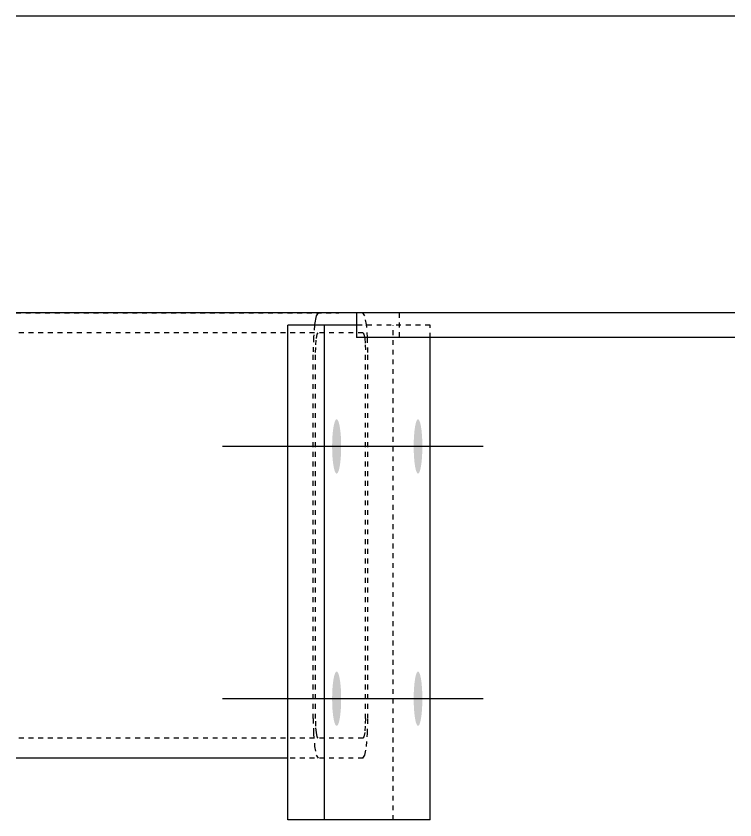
# Model space of a CAD drawing. Header units: millimetres. Extents: x 5278 to 65271, y 8 to 1303.
# Drawn here: x 35329.5 to 35620.1, y 12 to 337 of the extents above; entities that cross this region are included whole.
import ezdxf

# ---------------------------------------------------------------- set-up
doc = ezdxf.new("R2010")
doc.units = ezdxf.units.MM
doc.linetypes.add('DXK_LINE_DOT2', pattern=[3.9198, 1.9599, -1.9599])
doc.layers.add('STÅL', color=7, linetype='Continuous')

msp = doc.modelspace()

# ---------------------------------------------------------------- hatches: boundary and pattern name
at = {"layer": 'STÅL', "linetype": 'Continuous'}
for points in [[(35457.27, 163), (35457.31, 165.29), (35457.43, 167.47), (35457.62, 169.47), (35457.88, 171.17), (35458.19, 172.53), (35458.54, 173.46), (35458.91, 173.94), (35459.29, 173.94), (35459.67, 173.46), (35460.02, 172.53), (35460.33, 171.17), (35460.58, 169.47), (35460.78, 167.47), (35460.89, 165.29), (35460.93, 163), (35460.89, 160.71), (35460.78, 158.53), (35460.58, 156.53), (35460.33, 154.83), (35460.02, 153.47), (35459.67, 152.54), (35459.29, 152.06), (35458.91, 152.06), (35458.54, 152.54), (35458.19, 153.47), (35457.88, 154.83), (35457.62, 156.53), (35457.43, 158.53), (35457.31, 160.71)], [(35490.25, 163), (35490.29, 165.29), (35490.4, 167.47), (35490.59, 169.47), (35490.83, 171.17), (35491.13, 172.53), (35491.47, 173.46), (35491.82, 173.94), (35492.19, 173.94), (35492.55, 173.46), (35492.88, 172.53), (35493.18, 171.17), (35493.43, 169.47), (35493.61, 167.47), (35493.72, 165.29), (35493.76, 163), (35493.72, 160.71), (35493.61, 158.53), (35493.43, 156.53), (35493.18, 154.83), (35492.88, 153.47), (35492.55, 152.54), (35492.19, 152.06), (35491.82, 152.06), (35491.47, 152.54), (35491.13, 153.47), (35490.83, 154.83), (35490.59, 156.53), (35490.4, 158.53), (35490.29, 160.71)], [(35457.27, 61), (35457.31, 63.29), (35457.43, 65.47), (35457.62, 67.47), (35457.88, 69.17), (35458.19, 70.53), (35458.54, 71.46), (35458.91, 71.94), (35459.29, 71.94), (35459.67, 71.46), (35460.02, 70.53), (35460.33, 69.17), (35460.58, 67.47), (35460.78, 65.47), (35460.89, 63.29), (35460.93, 61), (35460.89, 58.71), (35460.78, 56.53), (35460.58, 54.53), (35460.33, 52.83), (35460.02, 51.47), (35459.67, 50.54), (35459.29, 50.06), (35458.91, 50.06), (35458.54, 50.54), (35458.19, 51.47), (35457.88, 52.83), (35457.62, 54.53), (35457.43, 56.53), (35457.31, 58.71)], [(35490.25, 61), (35490.29, 63.29), (35490.4, 65.47), (35490.59, 67.47), (35490.83, 69.17), (35491.13, 70.53), (35491.47, 71.46), (35491.82, 71.94), (35492.19, 71.94), (35492.55, 71.46), (35492.88, 70.53), (35493.18, 69.17), (35493.43, 67.47), (35493.61, 65.47), (35493.72, 63.29), (35493.76, 61), (35493.72, 58.71), (35493.61, 56.53), (35493.43, 54.53), (35493.18, 52.83), (35492.88, 51.47), (35492.55, 50.54), (35492.19, 50.06), (35491.82, 50.06), (35491.47, 50.54), (35491.13, 51.47), (35490.83, 52.83), (35490.59, 54.53), (35490.4, 56.53), (35490.29, 58.71)]]:
    msp.add_hatch(color=96, dxfattribs=at).paths.add_polyline_path(points)

# ---------------------------------------------------------------- linework, layer by layer
at = {"layer": 'STÅL', "color": 2, "linetype": 'Continuous'}
for p, q in [((35620.14, 337), (35329.48, 337)), ((35460.05, 217), (35329.48, 217)), ((35450.83, 215.78), (35450.19, 212.31)), ((35451.58, 217), (35450.83, 215.78)), ((35467.18, 217), (35460.05, 217)), ((35620.14, 217), (35467.18, 217)), ((35467.18, 217), (35467.18, 207)), ((35439.34, 12), (35439.34, 212)), ((35467.18, 212), (35439.34, 212)), ((35450.19, 212.31), (35450.17, 212)), ((35454.23, 12), (35454.23, 212)), ((35620.14, 207), (35467.18, 207)), ((35496.88, 12), (35496.88, 207)), ((35439.34, 37), (35329.48, 37)), ((35496.88, 12), (35439.34, 12))]:
    msp.add_line(p, q, dxfattribs=at)
at = {"layer": 'STÅL', "color": 7, "linetype": 'DXK_LINE_DOT2'}
for p, q in [((35329.48, 217), (35460.05, 217)), ((35467.18, 217), (35460.05, 217)), ((35620.14, 217), (35467.18, 217)), ((35470.5, 215.78), (35469.75, 217)), ((35471.14, 212.31), (35470.5, 215.78)), ((35484.37, 217), (35484.37, 207)), ((35450.17, 212), (35449.77, 207.12)), ((35496.88, 212), (35467.18, 212)), ((35471.57, 207.12), (35471.14, 212.31)), ((35481.99, 12), (35481.99, 212)), ((35496.88, 207), (35496.88, 212)), ((35469.75, 209), (35329.48, 209)), ((35450.89, 206.66), (35451.2, 208.39)), ((35451.2, 208.39), (35451.58, 209)), ((35469.75, 209), (35470.13, 208.39)), ((35470.13, 208.39), (35470.45, 206.66)), ((35449.77, 207.12), (35449.62, 201)), ((35450.67, 204.06), (35450.89, 206.66)), ((35470.45, 206.66), (35470.66, 204.06)), ((35471.72, 201), (35471.57, 207.12)), ((35450.6, 201), (35450.67, 204.06)), ((35470.66, 204.06), (35470.74, 201)), ((35449.62, 53), (35449.62, 201)), ((35450.6, 53), (35450.6, 201)), ((35470.74, 53), (35470.74, 201)), ((35471.72, 53), (35471.72, 201)), ((35449.62, 53), (35449.77, 46.88)), ((35450.67, 49.94), (35450.6, 53)), ((35470.74, 53), (35470.66, 49.94)), ((35471.57, 46.88), (35471.72, 53)), ((35450.89, 47.34), (35450.67, 49.94)), ((35470.66, 49.94), (35470.45, 47.34)), ((35449.77, 46.88), (35450.19, 41.69)), ((35451.2, 45.61), (35450.89, 47.34)), ((35451.58, 45), (35451.2, 45.61)), ((35470.13, 45.61), (35469.75, 45)), ((35470.45, 47.34), (35470.13, 45.61)), ((35471.14, 41.69), (35471.57, 46.88)), ((35469.75, 45), (35329.48, 45)), ((35450.19, 41.69), (35450.83, 38.22)), ((35470.5, 38.22), (35471.14, 41.69)), ((35469.75, 37), (35439.34, 37)), ((35450.83, 38.22), (35451.58, 37)), ((35469.75, 37), (35470.5, 38.22))]:
    msp.add_line(p, q, dxfattribs=at)
at = {"layer": 'STÅL', "color": 96, "linetype": 'Continuous'}
for p, q in [((35485.41, 163), (35412.95, 163)), ((35518.31, 163), (35445.85, 163)), ((35485.41, 61), (35412.95, 61)), ((35518.31, 61), (35445.85, 61))]:
    msp.add_line(p, q, dxfattribs=at)

doc.saveas('drawing.dxf')
